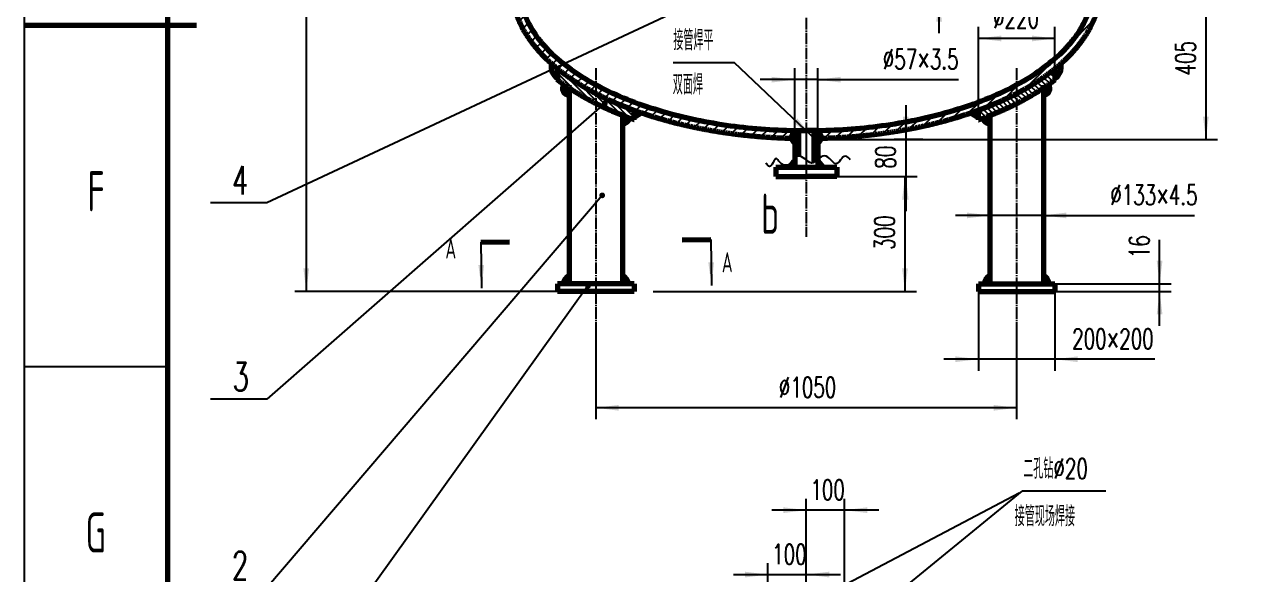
# Model space of a CAD drawing. Header units: millimetres. Extents: x -3150 to 3150, y -4455 to 4455.
# Drawn here: x -3150 to 32, y -1435 to 2 of the extents above; entities that cross this region are included whole.
import ezdxf

# ---------------------------------------------------------------- set-up
doc = ezdxf.new("R2010")
doc.units = ezdxf.units.MM
doc.linetypes.add('EB_DASH', pattern=[6, 3, -3])
doc.linetypes.add('EB_DASHDOT', pattern=[39, 30, -3, 3, -3])
doc.layers.add('CAXA0', color=7, linetype='Continuous', lineweight=70)
doc.styles.add('UserTxtStyle1', font='isocp.shx', dxfattribs={"width": 0.667, "bigfont": 'gbcbig.shx'})
doc.styles.add('UserTxtStyle8', font='txt', dxfattribs={"width": 0.667, "bigfont": 'gbcbig.shx'})
doc.styles.add('机械', font='txt', dxfattribs={"width": 0.667, "bigfont": 'gbcbig.shx'})
doc.styles.add('标准', font='', dxfattribs={"width": 0.667})
doc.styles.get('标准').set_extended_font_data('FangSong_GB2312')
doc.dimstyles.new('标准', dxfattribs={"dimscale": 15, "dimtxt": 3.5, "dimasz": 4, "dimexe": 2, "dimexo": 0, "dimtad": 1, "dimdsep": 46, "dimtxsty": '标准', "dimcen": 0, "dimdle": 6, "dimaunit": 1, "dimazin": 2, "dimtfac": 1, "dimtdec": 3, "dimtmove": 0, "dimatfit": 3, "dimfxl": 0, "dimtolj": 1, "dimtzin": 0, "dimarcsym": 0})

# ---------------------------------------------------------------- blocks, each defined once
blk = doc.blocks.new('CAXBLOCK1', base_point=(3000, -4305))
at = {"layer": 'CAXA0', "color": 0, "linetype": 'Continuous', "lineweight": 25}
for p, q in [((-3150, -4455), (-3150, 4455)), ((-3150, 0), (-2775, 0)), ((-3150, -891), (-2775, -891))]:
    blk.add_line(p, q, dxfattribs=at)
at = {"layer": 'CAXA0', "color": 0, "linetype": 'Continuous', "lineweight": 70}
for p, q in [((-2775, -4305), (-2775, 4305)), ((-3150, 0), (-2700, 0))]:
    blk.add_line(p, q, dxfattribs=at)
at = {"layer": 'CAXA0', "color": 0, "linetype": 'Continuous', "lineweight": 25, "char_height": 105, "attachment_point": 1, "style": 'UserTxtStyle1'}
for s, insert in [('F', (-2985, -381.3)), ('G', (-2990, -1272.3))]:
    blk.add_mtext(s, dxfattribs=dict(at, insert=insert))
blk = doc.blocks.new('CAXBLOCK21', base_point=(-1960.1, -44.6))
at = {"layer": 'CAXA0', "color": 0, "linetype": 'Continuous', "lineweight": 25}
for p, q in [((-1876, 103.9), (-1866.6, 113.3)), ((-1874.8, 76.8), (-1856, 95.7)), ((-356.1, 96.4), (-341.5, 111)), ((-1870.7, 52.6), (-1853.7, 69.6)), ((-359.3, 65), (-336.4, 87.9)), ((-1864.5, 30.6), (-1848.5, 46.5)), ((-371, 24.9), (-340.8, 55.1)), ((-1856.5, 10.2), (-1841.3, 25.5)), ((-1847.2, -8.7), (-1832.4, 6.1)), ((-421.3, -53.6), (-354, 13.7)), ((-1836.7, -26.5), (-1822.2, -12)), ((-1825.1, -43.2), (-1810.8, -28.9)), ((-1812.6, -59), (-1798.4, -44.8)), ((-1799.2, -73.9), (-1785.1, -59.8)), ((-1785.2, -88.1), (-1771, -74)), ((-1770.4, -101.6), (-1756.3, -87.5)), ((-533.8, -166.1), (-450, -82.3)), ((-436.5, -97.1), (-407.1, -67.7)), ((-1755, -114.6), (-1740.8, -100.3)), ((-1739.1, -126.9), (-1724.8, -112.5)), ((-1722.5, -138.6), (-1708.1, -124.2)), ((-1705.5, -149.8), (-1690.9, -135.3)), ((-1687.9, -160.5), (-1673.3, -145.9)), ((-1669.9, -170.8), (-1655.1, -156)), ((-591.3, -195.4), (-546, -150)), ((-1651.4, -180.6), (-1636.5, -165.7)), ((-1632.4, -189.9), (-1617.4, -174.9)), ((-1606, -191.8), (-1597.9, -183.7)), ((-640.3, -216), (-606, -181.8)), ((-606, -181.8), (-603, -178.7)), ((-1613, -198.8), (-1606, -191.8)), ((-1593.3, -207.3), (-1578, -192.1)), ((-1573.1, -215.5), (-1557.7, -200)), ((-1552.6, -223.2), (-1536.9, -207.5)), ((-1531.6, -230.5), (-1515.7, -214.6)), ((-1510.2, -237.5), (-1494.2, -221.4)), ((-725.4, -244.6), (-695, -214.2)), ((-684.3, -231.8), (-651.4, -198.8)), ((-1488.5, -244), (-1472.3, -227.8)), ((-1466.4, -250.2), (-1450, -233.8)), ((-1443.9, -256), (-1427.3, -239.4)), ((-1421.1, -261.4), (-1404.3, -244.6)), ((-1397.8, -266.5), (-1380.8, -249.5)), ((-1374.2, -271.2), (-1357.1, -254)), ((-870.9, -277), (-846.3, -252.3)), ((-836.6, -270.9), (-811, -245.3)), ((-801.1, -263.7), (-774.2, -236.8)), ((-764.1, -255), (-735.9, -226.7)), ((-1350.3, -275.5), (-1332.8, -258)), ((-1325.9, -279.4), (-1308.2, -261.7)), ((-1301.1, -282.9), (-1283.2, -264.9)), ((-1275.9, -286), (-1257.8, -267.8)), ((-1250.3, -288.7), (-1232, -270.3)), ((-1224.4, -291), (-1205.6, -272.3)), ((-1197.9, -292.8), (-1178.9, -273.8)), ((-1171, -294.2), (-1151.7, -274.8)), ((-1072.4, -280.4), (-1067, -275)), ((-1058.5, -294.8), (-1037.7, -274)), ((-1029, -293.6), (-1007.7, -272.4)), ((-998.9, -291.8), (-977.1, -270)), ((-968.1, -289.3), (-945.8, -266.9)), ((-936.6, -286), (-913.6, -263)), ((-904.2, -281.9), (-880.5, -258.2))]:
    blk.add_line(p, q, dxfattribs=at)
blk = doc.blocks.new('*CAXBLOCK2223')
at = {"layer": 'CAXA0', "linetype": 'Continuous', "lineweight": 25}
for points in [[(-845.8, -298.7), (-853.3, -238.7), (-838.3, -238.7)], [(-845.8, -395.3), (-853.3, -455.3), (-838.3, -455.3)]]:
    blk.add_hatch(color=0, dxfattribs=at).paths.add_polyline_path(points, flags=0)
at = {"layer": 'CAXA0', "color": 0, "linetype": 'Continuous', "lineweight": 25}
for p, q in [((-845.8, -208.7), (-845.8, -485.3)), ((-800.8, -298.7), (-875.8, -298.7)), ((-1106, -395.3), (-815.8, -395.3))]:
    blk.add_line(p, q, dxfattribs=at)
at = {"layer": 'CAXA0', "color": 0, "linetype": 'Continuous', "lineweight": 25, "insert": (-925.1, -374.6), "char_height": 52.5, "attachment_point": 1, "rotation": 90, "style": '机械'}
blk.add_mtext('80', dxfattribs=at)
blk = doc.blocks.new('*CAXBLOCK2324')
at = {"layer": 'CAXA0', "linetype": 'Continuous', "lineweight": 25}
for points in [[(-847.9, -395.3), (-855.4, -455.3), (-840.4, -455.3)], [(-847.9, -695.3), (-855.4, -635.3), (-840.4, -635.3)]]:
    blk.add_hatch(color=0, dxfattribs=at).paths.add_polyline_path(points, flags=0)
at = {"layer": 'CAXA0', "color": 0, "linetype": 'Continuous', "lineweight": 25}
for p, q in [((-1106, -395.3), (-817.9, -395.3)), ((-847.9, -395.3), (-847.9, -695.3)), ((-1506, -695.3), (-817.9, -695.3))]:
    blk.add_line(p, q, dxfattribs=at)
at = {"layer": 'CAXA0', "color": 0, "linetype": 'Continuous', "lineweight": 25, "insert": (-927.3, -586.8), "char_height": 52.5, "attachment_point": 1, "rotation": 90, "style": '机械'}
blk.add_mtext('300', dxfattribs=at)
blk = doc.blocks.new('*CAXBLOCK2425')
at = {"layer": 'CAXA0', "linetype": 'Continuous', "lineweight": 25}
for points in [[(-61.2, 119.4), (-68.7, 59.4), (-53.7, 59.4)], [(-61.2, -298.7), (-68.7, -238.7), (-53.7, -238.7)]]:
    blk.add_hatch(color=0, dxfattribs=at).paths.add_polyline_path(points, flags=0)
at = {"layer": 'CAXA0', "color": 0, "linetype": 'Continuous', "lineweight": 25}
for p, q in [((-1106, 119.4), (-31.2, 119.4)), ((-61.2, 119.4), (-61.2, -298.7)), ((-800.8, -298.7), (-31.2, -298.7))]:
    blk.add_line(p, q, dxfattribs=at)
at = {"layer": 'CAXA0', "color": 0, "linetype": 'Continuous', "lineweight": 25, "insert": (-140.6, -131.2), "char_height": 52.5, "attachment_point": 1, "rotation": 90, "style": '机械'}
blk.add_mtext('405', dxfattribs=at)
blk = doc.blocks.new('*CAXBLOCK2526')
at = {"layer": 'CAXA0', "linetype": 'Continuous', "lineweight": 25}
for points in [[(-2413, 3419.4), (-2420.5, 3359.4), (-2405.5, 3359.4)], [(-2413, -695.3), (-2420.5, -635.3), (-2405.5, -635.3)]]:
    blk.add_hatch(color=0, dxfattribs=at).paths.add_polyline_path(points, flags=0)
at = {"layer": 'CAXA0', "color": 0, "linetype": 'Continuous', "lineweight": 25}
for p, q in [((-1106, 3419.4), (-2443, 3419.4)), ((-2413, 3419.4), (-2413, -695.3)), ((-1706, -695.3), (-2443, -695.3))]:
    blk.add_line(p, q, dxfattribs=at)
at = {"layer": 'CAXA0', "color": 0, "linetype": 'Continuous', "lineweight": 25, "insert": (-2492.3, 1285.7), "char_height": 52.5, "attachment_point": 1, "rotation": 90, "style": '机械'}
blk.add_mtext('～4085', dxfattribs=at)
blk = doc.blocks.new('*CAXBLOCK2627')
at = {"layer": 'CAXA0', "linetype": 'Continuous', "lineweight": 25}
for points in [[(-626, -496.8), (-686, -489.3), (-686, -504.3)], [(-486, -496.8), (-426, -489.3), (-426, -504.3)]]:
    blk.add_hatch(color=0, dxfattribs=at).paths.add_polyline_path(points, flags=0)
at = {"layer": 'CAXA0', "color": 0, "linetype": 'Continuous', "lineweight": 25}
for p, q in [((-486, -190.2), (-486, -526.8)), ((-626, -675.3), (-626, -466.8)), ((-486, -496.8), (-716, -496.8)), ((-486, -496.8), (-90.8, -496.8))]:
    blk.add_line(p, q, dxfattribs=at)
at = {"layer": 'CAXA0', "color": 0, "linetype": 'Continuous', "lineweight": 25, "insert": (-311.1, -417), "char_height": 52.5, "attachment_point": 1, "style": '机械'}
blk.add_mtext('{%%C}133×4.5', dxfattribs=at)
blk = doc.blocks.new('*CAXBLOCK2728')
at = {"layer": 'CAXA0', "linetype": 'Continuous', "lineweight": 25}
for points in [[(-656, -872.3), (-716, -864.8), (-716, -879.8)], [(-456, -872.3), (-396, -864.8), (-396, -879.8)]]:
    blk.add_hatch(color=0, dxfattribs=at).paths.add_polyline_path(points, flags=0)
at = {"layer": 'CAXA0', "color": 0, "linetype": 'Continuous', "lineweight": 25}
for p, q in [((-656, -675.3), (-656, -902.3)), ((-456, -695.3), (-456, -902.3)), ((-195, -872.3), (-746, -872.3))]:
    blk.add_line(p, q, dxfattribs=at)
at = {"layer": 'CAXA0', "color": 0, "linetype": 'Continuous', "lineweight": 25, "insert": (-410.8, -792.9), "char_height": 52.5, "attachment_point": 1, "style": '机械'}
blk.add_mtext('200×200', dxfattribs=at)
blk = doc.blocks.new('*CAXBLOCK2829')
at = {"layer": 'CAXA0', "linetype": 'Continuous', "lineweight": 25}
for points in [[(-182.2, -675.3), (-174.7, -615.3), (-189.7, -615.3)], [(-182.2, -695.3), (-174.7, -755.3), (-189.7, -755.3)]]:
    blk.add_hatch(color=0, dxfattribs=at).paths.add_polyline_path(points, flags=0)
at = {"layer": 'CAXA0', "color": 0, "linetype": 'Continuous', "lineweight": 25}
for p, q in [((-182.2, -785.3), (-182.2, -560.7)), ((-456, -675.3), (-152.2, -675.3)), ((-456, -695.3), (-152.2, -695.3))]:
    blk.add_line(p, q, dxfattribs=at)
at = {"layer": 'CAXA0', "color": 0, "linetype": 'Continuous', "lineweight": 25, "insert": (-261.5, -608.5), "char_height": 52.5, "attachment_point": 1, "rotation": 90, "style": '机械'}
blk.add_mtext('16', dxfattribs=at)
blk = doc.blocks.new('CAXBLOCK40', base_point=(-1596.2, -219.4))
at = {"layer": 'CAXA0', "color": 0, "linetype": 'Continuous', "lineweight": 25}
for p, q in [((-1701.2, -179.7), (-1756, -124.9)), ((-1668.9, -197.9), (-1742.5, -124.3)), ((-1741.6, -153.5), (-1756, -139)), ((-1656, -196.6), (-1698.3, -154.3)), ((-1656, -182.4), (-1665.1, -173.4)), ((-1614.3, -224.1), (-1656, -182.4)), ((-1589.9, -234.4), (-1636.2, -188.1)), ((-1640.3, -212.3), (-1656, -196.6)), ((-1566.9, -243.3), (-1610, -200.2)), ((-1558.7, -237.4), (-1585.4, -210.6)), ((-1558.7, -223.2), (-1562.3, -219.6))]:
    blk.add_line(p, q, dxfattribs=at)
blk = doc.blocks.new('CAXBLOCK41', base_point=(-534.9, -175.1))
at = {"layer": 'CAXA0', "color": 0, "linetype": 'Continuous', "lineweight": 25}
for p, q in [((-456, -137.9), (-469.7, -124.3)), ((-456, -123.8), (-461.7, -118.2)), ((-503.5, -175.3), (-520.5, -158.4)), ((-494.9, -169.8), (-511.7, -153)), ((-486.3, -164.3), (-503, -147.5)), ((-477.9, -158.5), (-494.5, -141.9)), ((-469.5, -152.7), (-486.1, -136.2)), ((-461.4, -146.7), (-477.8, -130.3)), ((-558.1, -205.6), (-575.7, -188)), ((-556, -193.5), (-566.2, -183.4)), ((-556, -179.3), (-556.8, -178.6)), ((-539.5, -195.9), (-556, -179.3)), ((-530.3, -190.9), (-547.6, -173.7)), ((-521.3, -185.8), (-538.4, -168.7)), ((-512.4, -180.6), (-529.4, -163.6)), ((-626.5, -236.1), (-644.9, -217.8)), ((-616.5, -232.1), (-634.7, -213.8)), ((-606.5, -227.9), (-624.6, -209.8)), ((-596.6, -223.6), (-614.6, -205.6)), ((-586.8, -219.3), (-604.7, -201.4)), ((-577.1, -214.8), (-594.9, -197)), ((-567.6, -210.2), (-585.2, -192.6)), ((-548.7, -200.8), (-556, -193.5)), ((-636.7, -240.1), (-653.1, -223.7)), ((-647, -244), (-653.1, -237.8))]:
    blk.add_line(p, q, dxfattribs=at)
blk = doc.blocks.new('CAXBLOCK42', base_point=(-1956.4, -566.5))
at = {"layer": 'CAXA0', "linetype": 'Continuous', "lineweight": 25}
for points in [[(-1954.9, -686.5), (-1963.1, -626.6), (-1948.1, -626.5)], [(-1353.8, -679.4), (-1362, -619.5), (-1347, -619.3)]]:
    blk.add_hatch(color=0, dxfattribs=at).paths.add_polyline_path(points, flags=0)
at = {"layer": 'CAXA0', "color": 0, "linetype": 'Continuous', "lineweight": 70}
for p, q in [((-1956.4, -566.5), (-1881.4, -565.7)), ((-1430.2, -560.3), (-1355.2, -559.4))]:
    blk.add_line(p, q, dxfattribs=at)
at = {"layer": 'CAXA0', "color": 0, "linetype": 'Continuous', "lineweight": 25}
for p, q in [((-1956.4, -566.5), (-1954.9, -686.5)), ((-1355.2, -559.4), (-1353.8, -679.4))]:
    blk.add_line(p, q, dxfattribs=at)
at = {"layer": 'CAXA0', "color": 0, "linetype": 'Continuous', "lineweight": 25, "char_height": 52.5, "attachment_point": 1, "style": 'UserTxtStyle1'}
for insert in [(-2049.4, -557), (-1326.6, -592.8)]:
    blk.add_mtext('A', dxfattribs=dict(at, insert=insert))
blk = doc.blocks.new('CAXBLOCK84', base_point=(-2663, -463.9))
at = {"layer": 'CAXA0', "linetype": 'Continuous', "lineweight": 25}
blk.add_hatch(color=0, dxfattribs=at).paths.add_polyline_path([(-1430.3, 39), (-1430.4, 40.2), (-1430.7, 41.3), (-1431.1, 42.4), (-1431.7, 43.4), (-1432.5, 44.3), (-1433.4, 45.1), (-1434.4, 45.7), (-1435.5, 46.1), (-1436.6, 46.4), (-1437.8, 46.5), (-1439, 46.4), (-1440.1, 46.1), (-1441.2, 45.7), (-1442.2, 45.1), (-1443.1, 44.3), (-1443.9, 43.4), (-1444.5, 42.4), (-1444.9, 41.3), (-1445.2, 40.2), (-1445.3, 39), (-1445.2, 37.8), (-1444.9, 36.7), (-1444.5, 35.6), (-1443.9, 34.6), (-1443.1, 33.7), (-1442.2, 32.9), (-1441.2, 32.3), (-1440.1, 31.9), (-1439, 31.6), (-1437.8, 31.5), (-1436.6, 31.6), (-1435.5, 31.9), (-1434.4, 32.3), (-1433.4, 32.9), (-1432.5, 33.7), (-1431.7, 34.6), (-1431.1, 35.6), (-1430.7, 36.7), (-1430.4, 37.8)], flags=0)
at = {"layer": 'CAXA0', "color": 0, "linetype": 'Continuous', "lineweight": 25}
for p, q in [((-1437.8, 39), (-2516, -463.9)), ((-2516, -463.9), (-2663, -463.9))]:
    blk.add_line(p, q, dxfattribs=at)
at = {"layer": 'CAXA0', "color": 0, "linetype": 'Continuous', "lineweight": 25, "insert": (-2607, -368.4), "char_height": 73.5, "attachment_point": 1, "style": 'UserTxtStyle8'}
blk.add_mtext('4', dxfattribs=at)
blk = doc.blocks.new('CAXBLOCK83', base_point=(-1437.8, 39))
at = {"layer": 'CAXA0', "color": 0, "linetype": 'ByBlock', "lineweight": -2}
blk.add_blockref('CAXBLOCK84', (-2663, -463.9), dxfattribs=at)
blk = doc.blocks.new('CAXBLOCK86', base_point=(-2663, -976.8))
at = {"layer": 'CAXA0', "linetype": 'Continuous', "lineweight": 25}
blk.add_hatch(color=0, dxfattribs=at).paths.add_polyline_path([(-1624.9, -203.8), (-1625, -202.7), (-1625.2, -201.5), (-1625.7, -200.4), (-1626.3, -199.4), (-1627.1, -198.5), (-1628, -197.8), (-1629, -197.2), (-1630, -196.7), (-1631.2, -196.4), (-1632.4, -196.3), (-1633.5, -196.4), (-1634.7, -196.7), (-1635.8, -197.2), (-1636.8, -197.8), (-1637.7, -198.5), (-1638.4, -199.4), (-1639, -200.4), (-1639.5, -201.5), (-1639.8, -202.7), (-1639.9, -203.8), (-1639.8, -205), (-1639.5, -206.2), (-1639, -207.2), (-1638.4, -208.2), (-1637.7, -209.1), (-1636.8, -209.9), (-1635.8, -210.5), (-1634.7, -211), (-1633.5, -211.2), (-1632.4, -211.3), (-1631.2, -211.2), (-1630, -211), (-1629, -210.5), (-1628, -209.9), (-1627.1, -209.1), (-1626.3, -208.2), (-1625.7, -207.2), (-1625.2, -206.2), (-1625, -205)], flags=0)
at = {"layer": 'CAXA0', "color": 0, "linetype": 'Continuous', "lineweight": 25}
for p, q in [((-1632.4, -203.8), (-2516, -976.8)), ((-2516, -976.8), (-2663, -976.8))]:
    blk.add_line(p, q, dxfattribs=at)
at = {"layer": 'CAXA0', "color": 0, "linetype": 'Continuous', "lineweight": 25, "insert": (-2605.2, -881.2), "char_height": 73.5, "attachment_point": 1, "style": 'UserTxtStyle8'}
blk.add_mtext('3', dxfattribs=at)
blk = doc.blocks.new('CAXBLOCK85', base_point=(-1632.4, -203.8))
at = {"layer": 'CAXA0', "color": 0, "linetype": 'EB_DASHDOT', "lineweight": 25}
blk.add_blockref('CAXBLOCK86', (-2663, -976.8), dxfattribs=at)
blk = doc.blocks.new('CAXBLOCK88', base_point=(-2663, -1469.7))
at = {"layer": 'CAXA0', "linetype": 'Continuous', "lineweight": 25}
blk.add_hatch(color=0, dxfattribs=at).paths.add_polyline_path([(-1631.9, -444.4), (-1632, -443.2), (-1632.3, -442.1), (-1632.7, -441), (-1633.4, -440), (-1634.1, -439.1), (-1635, -438.3), (-1636, -437.7), (-1637.1, -437.3), (-1638.3, -437), (-1639.4, -436.9), (-1640.6, -437), (-1641.7, -437.3), (-1642.8, -437.7), (-1643.8, -438.3), (-1644.7, -439.1), (-1645.5, -440), (-1646.1, -441), (-1646.6, -442.1), (-1646.8, -443.2), (-1646.9, -444.4), (-1646.8, -445.6), (-1646.6, -446.7), (-1646.1, -447.8), (-1645.5, -448.8), (-1644.7, -449.7), (-1643.8, -450.5), (-1642.8, -451.1), (-1641.7, -451.5), (-1640.6, -451.8), (-1639.4, -451.9), (-1638.3, -451.8), (-1637.1, -451.5), (-1636, -451.1), (-1635, -450.5), (-1634.1, -449.7), (-1633.4, -448.8), (-1632.7, -447.8), (-1632.3, -446.7), (-1632, -445.6)], flags=0)
at = {"layer": 'CAXA0', "color": 0, "linetype": 'Continuous', "lineweight": 25}
for p, q in [((-1639.4, -444.4), (-2516, -1469.7)), ((-2516, -1469.7), (-2663, -1469.7))]:
    blk.add_line(p, q, dxfattribs=at)
at = {"layer": 'CAXA0', "color": 0, "linetype": 'Continuous', "lineweight": 25, "insert": (-2607, -1374.1), "char_height": 73.5, "attachment_point": 1, "style": 'UserTxtStyle8'}
blk.add_mtext('2', dxfattribs=at)
blk = doc.blocks.new('CAXBLOCK87', base_point=(-1639.4, -444.4))
at = {"layer": 'CAXA0', "color": 0, "linetype": 'EB_DASHDOT', "lineweight": 25}
blk.add_blockref('CAXBLOCK88', (-2663, -1469.7), dxfattribs=at)
blk = doc.blocks.new('CAXBLOCK90', base_point=(-2663, -1849.1))
at = {"layer": 'CAXA0', "linetype": 'Continuous', "lineweight": 25}
blk.add_hatch(color=0, dxfattribs=at).paths.add_polyline_path([(-1669.1, -680.7), (-1669.2, -679.5), (-1669.5, -678.4), (-1669.9, -677.3), (-1670.5, -676.3), (-1671.3, -675.4), (-1672.2, -674.6), (-1673.2, -674), (-1674.3, -673.6), (-1675.4, -673.3), (-1676.6, -673.2), (-1677.8, -673.3), (-1678.9, -673.6), (-1680, -674), (-1681, -674.6), (-1681.9, -675.4), (-1682.7, -676.3), (-1683.3, -677.3), (-1683.7, -678.4), (-1684, -679.5), (-1684.1, -680.7), (-1684, -681.9), (-1683.7, -683), (-1683.3, -684.1), (-1682.7, -685.1), (-1681.9, -686), (-1681, -686.8), (-1680, -687.4), (-1678.9, -687.8), (-1677.8, -688.1), (-1676.6, -688.2), (-1675.4, -688.1), (-1674.3, -687.8), (-1673.2, -687.4), (-1672.2, -686.8), (-1671.3, -686), (-1670.5, -685.1), (-1669.9, -684.1), (-1669.5, -683), (-1669.2, -681.9)], flags=0)
at = {"layer": 'CAXA0', "color": 0, "linetype": 'Continuous', "lineweight": 25}
for p, q in [((-1676.6, -680.7), (-2516, -1849.1)), ((-2516, -1849.1), (-2663, -1849.1))]:
    blk.add_line(p, q, dxfattribs=at)
at = {"layer": 'CAXA0', "color": 0, "linetype": 'Continuous', "lineweight": 25, "insert": (-2601.7, -1753.5), "char_height": 73.5, "attachment_point": 1, "style": 'UserTxtStyle8'}
blk.add_mtext('1', dxfattribs=at)
blk = doc.blocks.new('CAXBLOCK89', base_point=(-1676.6, -680.7))
at = {"layer": 'CAXA0', "color": 0, "linetype": 'EB_DASHDOT', "lineweight": 25}
blk.add_blockref('CAXBLOCK90', (-2663, -1849.1), dxfattribs=at)
blk = doc.blocks.new('*CAXBLOCK239240')
at = {"layer": 'CAXA0', "linetype": 'Continuous', "lineweight": 25}
for points in [[(-758.7, 119.4), (-751.2, 179.4), (-766.2, 179.4)], [(-758.7, 69.4), (-751.2, 9.4), (-766.2, 9.4)]]:
    blk.add_hatch(color=0, dxfattribs=at).paths.add_polyline_path(points, flags=0)
at = {"layer": 'CAXA0', "color": 0, "linetype": 'Continuous', "lineweight": 25}
for p, q in [((-758.7, -20.6), (-758.7, 217.7)), ((-1106, 119.4), (-728.7, 119.4)), ((-916.4, 69.4), (-728.7, 69.4))]:
    blk.add_line(p, q, dxfattribs=at)
at = {"layer": 'CAXA0', "color": 0, "linetype": 'Continuous', "lineweight": 25, "insert": (-838, 165), "char_height": 52.5, "attachment_point": 1, "rotation": 90, "style": '机械'}
blk.add_mtext('50', dxfattribs=at)
blk = doc.blocks.new('*CAXBLOCK246247')
at = {"layer": 'CAXA0', "linetype": 'Continuous', "lineweight": 25}
for points in [[(-1206, -1434.7), (-1266, -1442.2), (-1266, -1427.2)], [(-1106, -1434.7), (-1046, -1442.2), (-1046, -1427.2)]]:
    blk.add_hatch(color=0, dxfattribs=at).paths.add_polyline_path(points, flags=0)
at = {"layer": 'CAXA0', "color": 0, "linetype": 'Continuous', "lineweight": 25}
for p, q in [((-1206, -1453.3), (-1206, -1404.7)), ((-1106, -1453.3), (-1106, -1404.7)), ((-1296, -1434.7), (-1016, -1434.7))]:
    blk.add_line(p, q, dxfattribs=at)
at = {"layer": 'CAXA0', "color": 0, "linetype": 'Continuous', "lineweight": 25, "insert": (-1195.1, -1355.4), "char_height": 52.5, "attachment_point": 1, "style": '机械'}
blk.add_mtext('100', dxfattribs=at)
blk = doc.blocks.new('*CAXBLOCK247248')
at = {"layer": 'CAXA0', "linetype": 'Continuous', "lineweight": 25}
for points in [[(-1106, -1266.5), (-1166, -1259), (-1166, -1274)], [(-1006, -1266.5), (-946, -1259), (-946, -1274)]]:
    blk.add_hatch(color=0, dxfattribs=at).paths.add_polyline_path(points, flags=0)
at = {"layer": 'CAXA0', "color": 0, "linetype": 'Continuous', "lineweight": 25}
for p, q in [((-1106, -1453.3), (-1106, -1236.5)), ((-1006, -1453.3), (-1006, -1236.5)), ((-916, -1266.5), (-1196, -1266.5))]:
    blk.add_line(p, q, dxfattribs=at)
at = {"layer": 'CAXA0', "color": 0, "linetype": 'Continuous', "lineweight": 25, "insert": (-1095.1, -1187.2), "char_height": 52.5, "attachment_point": 1, "style": '机械'}
blk.add_mtext('100', dxfattribs=at)
blk = doc.blocks.new('*CAXBLOCK248249')
at = {"layer": 'CAXA0', "linetype": 'Continuous', "lineweight": 25}
blk.add_hatch(color=0, dxfattribs=at).paths.add_polyline_path([(-988, -1581.4), (-936.8, -1549.3), (-946.3, -1537.7)], flags=0)
at = {"layer": 'CAXA0', "color": 0, "linetype": 'Continuous', "lineweight": 25}
for p in [(-988, -1581.4), (-323.1, -1216.9)]:
    blk.add_line(p, (-541.5, -1216.9), dxfattribs=at)
at = {"layer": 'CAXA0', "color": 0, "linetype": 'Continuous', "lineweight": 25, "insert": (-538.6, -1131.7), "char_height": 52.5, "attachment_point": 1, "style": '机械'}
blk.add_mtext('二孔钻{%%C}20', dxfattribs=at)
blk = doc.blocks.new('*CAXBLOCK249250')
at = {"layer": 'CAXA0', "linetype": 'Continuous', "lineweight": 25}
blk.add_hatch(color=0, dxfattribs=at).paths.add_polyline_path([(-1206, -1566.4), (-1149.5, -1545.1), (-1156.4, -1531.8)], flags=0)
at = {"layer": 'CAXA0', "color": 0, "linetype": 'Continuous', "lineweight": 25}
blk.add_line((-1206, -1566.4), (-549.6, -1221), dxfattribs=at)
blk = doc.blocks.new('*CAXBLOCK252253')
at = {"layer": 'CAXA0', "linetype": 'Continuous', "lineweight": 25}
for points in [[(-1656, -999.2), (-1596, -991.7), (-1596, -1006.7)], [(-556, -999.2), (-616, -991.7), (-616, -1006.7)]]:
    blk.add_hatch(color=0, dxfattribs=at).paths.add_polyline_path(points, flags=0)
at = {"layer": 'CAXA0', "color": 0, "linetype": 'Continuous', "lineweight": 25}
for p, q in [((-1656, -806.5), (-1656, -1029.2)), ((-556, -806.5), (-556, -1029.2)), ((-556, -999.2), (-1656, -999.2))]:
    blk.add_line(p, q, dxfattribs=at)
at = {"layer": 'CAXA0', "color": 0, "linetype": 'Continuous', "lineweight": 25, "insert": (-1177.5, -919.4), "char_height": 52.5, "attachment_point": 1, "style": '机械'}
blk.add_mtext('{%%C}1050', dxfattribs=at)
blk = doc.blocks.new('*CAXBLOCK261262')
at = {"layer": 'CAXA0', "linetype": 'Continuous', "lineweight": 25}
for points in [[(-656, -34.6), (-596, -27.1), (-596, -42.1)], [(-456, -34.6), (-516, -27.1), (-516, -42.1)]]:
    blk.add_hatch(color=0, dxfattribs=at).paths.add_polyline_path(points, flags=0)
at = {"layer": 'CAXA0', "color": 0, "linetype": 'Continuous', "lineweight": 25}
for p, q in [((-656, -238.8), (-656, -4.6)), ((-456, -149.5), (-456, -4.6)), ((-456, -34.6), (-656, -34.6))]:
    blk.add_line(p, q, dxfattribs=at)
at = {"layer": 'CAXA0', "color": 0, "linetype": 'Continuous', "lineweight": 25, "insert": (-617.4, 45.2), "char_height": 52.5, "attachment_point": 1, "style": '机械'}
blk.add_mtext('{%%C}220', dxfattribs=at)
blk = doc.blocks.new('*CAXBLOCK263264')
at = {"layer": 'CAXA0', "linetype": 'Continuous', "lineweight": 25}
for points in [[(-1136.1, -142.2), (-1196.1, -134.7), (-1196.1, -149.7)], [(-1076, -142.2), (-1016, -134.7), (-1016, -149.7)]]:
    blk.add_hatch(color=0, dxfattribs=at).paths.add_polyline_path(points, flags=0)
at = {"layer": 'CAXA0', "color": 0, "linetype": 'Continuous', "lineweight": 25}
for p, q in [((-1136.1, -274.8), (-1136.1, -112.2)), ((-1076, -274.8), (-1076, -112.2)), ((-1076, -142.2), (-1226.1, -142.2)), ((-1076, -142.2), (-708.3, -142.2))]:
    blk.add_line(p, q, dxfattribs=at)
at = {"layer": 'CAXA0', "color": 0, "linetype": 'Continuous', "lineweight": 25, "insert": (-905.9, -62.4), "char_height": 52.5, "attachment_point": 1, "style": '机械'}
blk.add_mtext('{%%C}57×3.5', dxfattribs=at)
blk = doc.blocks.new('*CAXBLOCK264265')
at = {"layer": 'CAXA0', "linetype": 'Continuous', "lineweight": 25}
blk.add_hatch(color=0, dxfattribs=at).paths.add_polyline_path([(-1091, -290.1), (-1129.5, -243.4), (-1139.8, -254.3)], flags=0)
at = {"layer": 'CAXA0', "color": 0, "linetype": 'Continuous', "lineweight": 25}
for p in [(-1453.5, -97.4), (-1091, -290.1)]:
    blk.add_line(p, (-1294.8, -97.4), dxfattribs=at)
at = {"layer": 'CAXA0', "color": 0, "linetype": 'Continuous', "lineweight": 25, "insert": (-1453.5, -12.8), "char_height": 52.5, "attachment_point": 1, "style": '机械'}
blk.add_mtext('接管焊平', dxfattribs=at)

msp = doc.modelspace()

# ---------------------------------------------------------------- hatches: boundary and pattern name
at = {"layer": 'CAXA0', "linetype": 'Continuous', "lineweight": 25}
for points in [[(-1772.291, -100.063), (-1772.942, -107.583), (-1772.164, -115.09), (-1769.984, -122.316), (-1766.48, -129), (-1761.779, -134.904), (-1756.048, -139.815), (-1756.048, -113.777), (-1764.307, -106.963)], [(-456.048, -139.815), (-450.317, -134.904), (-445.615, -129), (-442.111, -122.316), (-439.931, -115.09), (-439.153, -107.583), (-439.805, -100.063), (-447.788, -106.963), (-456.048, -113.777)], [(-1740.381, -155.34), (-1741.871, -158.088), (-1742.851, -161.056), (-1743.288, -164.152), (-1743.168, -167.276), (-1742.496, -170.329), (-1741.294, -173.215), (-1739.598, -175.841), (-1737.463, -178.125), (-1734.956, -179.993), (-1732.158, -181.387), (-1729.157, -182.262), (-1726.048, -182.591), (-1726.048, -163.312)], [(-486.048, -182.591), (-482.939, -182.262), (-479.938, -181.387), (-477.139, -179.993), (-474.633, -178.125), (-472.498, -175.841), (-470.802, -173.215), (-469.599, -170.329), (-468.927, -167.276), (-468.808, -164.152), (-469.245, -161.056), (-470.224, -158.088), (-471.715, -155.34), (-486.048, -163.312)], [(-1584.216, -257.876), (-1584.216, -238.456), (-1577.052, -240.826), (-1567.048, -244.042), (-1570.273, -248.665), (-1574.309, -252.6), (-1579.013, -255.707)], [(-1556.048, -240.972), (-1556.048, -223.093), (-1535.861, -229.114)], [(-656.048, -240.972), (-656.048, -223.093), (-676.234, -229.114)], [(-627.879, -257.876), (-627.879, -238.456), (-635.044, -240.826), (-645.047, -244.042), (-641.822, -248.665), (-637.786, -252.6), (-633.083, -255.707)], [(-1136.072, -295.323), (-1139.929, -295.242), (-1145.699, -295.103), (-1146.644, -293.705), (-1137.024, -275.3), (-1136.072, -275.319)], [(-1076.023, -295.323), (-1072.166, -295.242), (-1066.396, -295.103), (-1065.452, -293.705), (-1075.071, -275.3), (-1076.023, -275.319)], [(-1136.072, -309.346), (-1145.699, -295.103), (-1139.929, -295.242), (-1136.072, -295.323)], [(-1076.023, -309.346), (-1066.396, -295.103), (-1072.166, -295.242), (-1076.023, -295.323)], [(-1136.072, -370.316), (-1150.571, -370.316), (-1149.933, -369.6), (-1136.072, -361.276)], [(-1149.933, -369.6), (-1136.072, -354.046), (-1136.072, -361.276)], [(-1062.163, -369.6), (-1076.023, -354.046), (-1076.023, -361.276)], [(-1076.023, -370.316), (-1061.525, -370.316), (-1062.163, -369.6), (-1076.023, -361.276)], [(-1726.048, -675.316), (-1740.642, -675.316), (-1740.065, -670.802), (-1738.653, -666.477), (-1736.455, -662.493), (-1733.549, -658.991), (-1730.038, -656.096), (-1726.048, -653.911)], [(-1586.048, -675.316), (-1571.454, -675.316), (-1572.031, -670.802), (-1573.443, -666.477), (-1575.641, -662.493), (-1578.547, -658.991), (-1582.057, -656.096), (-1586.048, -653.911)], [(-626.048, -675.316), (-640.642, -675.316), (-640.065, -670.802), (-638.653, -666.477), (-636.455, -662.493), (-633.549, -658.991), (-630.038, -656.096), (-626.048, -653.911)], [(-486.048, -675.316), (-471.454, -675.316), (-472.031, -670.802), (-473.443, -666.477), (-475.641, -662.493), (-478.547, -658.991), (-482.057, -656.096), (-486.048, -653.911)]]:
    msp.add_hatch(color=256, dxfattribs=at).paths.add_polyline_path(points, flags=0)

# ---------------------------------------------------------------- linework, layer by layer
at = {"layer": 'CAXA0', "linetype": 'EB_DASHDOT', "lineweight": 25}
for p, q in [((-1106.048, 3451.133), (-1106.048, -552.665)), ((-1656.048, -112.594), (-1656.048, -806.497)), ((-556.048, -112.594), (-556.048, -806.497)), ((-1106.023, -271.761), (-1106.023, -373.316))]:
    msp.add_line(p, q, dxfattribs=at)
at = {"layer": 'CAXA0', "linetype": 'Continuous', "lineweight": 70}
for p, q in [((-1756.048, -113.777), (-1756.048, -142.845)), ((-456.048, -113.777), (-456.048, -142.845)), ((-1726.048, -156.752), (-1726.048, -157.114)), ((-486.048, -156.752), (-486.048, -157.114)), ((-1726.048, -164.137), (-1726.048, -675.316)), ((-486.048, -164.137), (-486.048, -675.316)), ((-1556.048, -247.28), (-1556.048, -221.949)), ((-656.048, -247.28), (-656.048, -221.949)), ((-1586.048, -235.954), (-1586.048, -675.316)), ((-1535.861, -229.114), (-1556.048, -240.972)), ((-676.234, -229.114), (-656.048, -240.972)), ((-626.048, -235.954), (-626.048, -675.316)), ((-1137.024, -275.3), (-1147.351, -295.059)), ((-1136.072, -274.761), (-1136.072, -370.316)), ((-1136.023, -274.761), (-1106.023, -274.761)), ((-1136.023, -274.761), (-1136.023, -370.316)), ((-1126.023, -274.761), (-1126.023, -341.49)), ((-1076.023, -274.761), (-1106.023, -274.761)), ((-1086.023, -274.761), (-1086.023, -358.261)), ((-1076.023, -274.761), (-1076.023, -370.316)), ((-1075.071, -275.3), (-1064.744, -295.059)), ((-1146.644, -293.705), (-1136.072, -309.346)), ((-1065.452, -293.705), (-1076.023, -309.346)), ((-1185.883, -370.316), (-1185.883, -395.316)), ((-1185.883, -370.316), (-1185.883, -395.316)), ((-1185.834, -370.316), (-1185.834, -395.316)), ((-1185.834, -370.316), (-1026.213, -370.316)), ((-1136.072, -361.276), (-1151.125, -370.316)), ((-1136.072, -354.046), (-1150.571, -370.316)), ((-1076.023, -354.046), (-1061.525, -370.316)), ((-1076.023, -361.276), (-1060.97, -370.316)), ((-1026.213, -370.316), (-1026.213, -395.316)), ((-1026.213, -370.316), (-1026.213, -395.316)), ((-1185.834, -395.316), (-1106.023, -395.316)), ((-1185.834, -395.316), (-1106.023, -395.316)), ((-1026.213, -395.316), (-1106.023, -395.316)), ((-1556.048, -675.316), (-1756.048, -675.316)), ((-1756.048, -675.316), (-1756.048, -695.316)), ((-1556.048, -695.316), (-1756.048, -695.316)), ((-1556.048, -675.316), (-1556.048, -695.316)), ((-656.048, -675.316), (-656.048, -695.316)), ((-656.048, -675.316), (-456.048, -675.316)), ((-656.048, -695.316), (-456.048, -695.316)), ((-456.048, -675.316), (-456.048, -695.316))]:
    msp.add_line(p, q, dxfattribs=at)
at = {"layer": 'CAXA0', "linetype": 'Continuous', "lineweight": 25}
msp.add_line((-1074.888, -298.684), (-800.829, -298.684), dxfattribs=at)
at = {"layer": 'CAXA0', "linetype": 'Continuous', "lineweight": 70}
for centre, radius, start, end in [((-1733.108, -107.248), 39.835, 169.609603, 234.840579), ((-478.987, -107.248), 39.835, 305.159421, 10.390397), ((-1725.764, -165.047), 17.547, 146.410725, 269.072869), ((-486.332, -165.047), 17.547, 270.927131, 33.589275), ((-1593.055, -229.337), 29.876, 287.208032, 330.515208), ((-619.041, -229.337), 29.876, 209.484792, 252.791968), ((-1716.483, -676.109), 24.171, 113.309222, 178.118379), ((-1595.612, -676.109), 24.171, 1.881621, 66.690778), ((-616.483, -676.109), 24.171, 113.309222, 178.118379), ((-495.612, -676.109), 24.171, 1.881621, 66.690778)]:
    msp.add_arc(centre, radius, start, end, dxfattribs=at)
for points, weights, knots in [([(-1876.048, 99.38), (-1876.048, 99.38), (-1876.048, 93.299), (-1875.496, 80.75), (-1872.975, 62.091), (-1868.675, 43.113), (-1860.48, 17.651), (-1845.534, -14.166), (-1820.125, -51.518), (-1787.193, -87.7), (-1746.947, -122.191), (-1699.77, -154.507), (-1646.25, -184.183), (-1587.172, -210.806), (-1523.489, -234.035), (-1456.282, -253.627), (-1386.686, -269.448), (-1315.875, -281.476), (-1256.448, -288.444), (-1209.337, -292.234), (-1174.398, -294.212), (-1150.185, -295.029), (-1137.325, -295.298), (-1136.023, -295.324)], [0.999999999998, 0.999999999999, 1.00000008042, 0.979243998479, 0.966243390678, 0.949841894333, 0.931086358554, 0.909957427118, 0.889412731042, 0.873381906385, 0.861944313666, 0.855078661039, 0.852790755371, 0.855078661039, 0.861944313666, 0.873381906385, 0.889412731042, 0.909957427118, 0.931086358554, 0.949841894333, 0.966243390678, 0.975403036518, 0.983977473421, 0.984871986116], [0, 0, 0, 0, 0.00022658, 29.23837588, 58.47652518, 87.71467448, 116.95282379, 175.42912239, 233.905421, 292.38171961, 350.85801821, 409.33431682, 467.81061542, 526.28691403, 584.76321264, 643.23951124, 701.71580985, 760.19210845, 818.66840706, 847.90655636, 877.14470567, 906.38285497, 909.70622683, 909.70622683, 909.70622683, 909.70622683]), ([(-1076.023, -295.323), (-1074.738, -295.298), (-1061.895, -295.029), (-1037.698, -294.212), (-1002.759, -292.234), (-955.648, -288.444), (-896.22, -281.476), (-825.41, -269.448), (-755.814, -253.627), (-688.606, -234.035), (-624.923, -210.806), (-546.083, -175.276), (-462.137, -123.636), (-388.808, -52.881), (-345.386, 22.685), (-336.048, 74.314), (-336.048, 99.38)], [0.984838618855, 0.98395571038, 0.975396910169, 0.966243390677, 0.949841894335, 0.931086358542, 0.90995742722, 0.889412730671, 0.873381907764, 0.861944308519, 0.855078680248, 0.85202801816, 0.859655294219, 0.887114082263, 0.932878634399, 0.975592231766, 1], [0, 0, 0, 0, 3.2820096, 32.51990867, 61.75780774, 90.99570681, 149.47150495, 207.9473031, 266.42310124, 324.89889938, 383.37469752, 441.85049566, 558.80209194, 675.75368823, 792.70528451, 909.65688079, 909.65688079, 909.65688079, 909.65688079]), ([(-1556.048, -247.28), (-1568.576, -242.782), (-1602.31, -229.901), (-1673.989, -197.604), (-1725.781, -165.864), (-1756.048, -142.845)], [0.859228996343, 0.857847846899, 0.854754457456, 0.852046842932, 0.856529543252, 0.862481778468], [0, 0, 0, 0, 36.67450338, 100.46933296, 226.4843528, 226.4843528, 226.4843528, 226.4843528]), ([(-656.048, -247.28), (-643.52, -242.782), (-609.786, -229.901), (-538.106, -197.604), (-486.315, -165.864), (-456.048, -142.845)], [0.859228996343, 0.857847846899, 0.854754457456, 0.852046842932, 0.856529543252, 0.862481778468], [0, 0, 0, 0, 36.67450338, 100.46933296, 226.4843528, 226.4843528, 226.4843528, 226.4843528])]:
    msp.add_rational_spline(points, weights, degree=3, knots=knots, dxfattribs=at)
for points, weights in [([(-1856.048, 99.38), (-1856.048, -260.92), (-1136.023, -275.32)], [1, 0.715319649615, 0.984034848801]), ([(-1076.023, -275.319), (-356.048, -260.897), (-356.048, 99.38)], [0.984009932105, 0.715332848779, 1]), ([(-1106.048, -275.62), (-1106.036, -275.62), (-1106.023, -275.62)], [1, 0.999993298673, 0.999986597652])]:
    msp.add_rational_spline(points, weights, degree=2, dxfattribs=at)
at = {"layer": 'CAXA0', "linetype": 'Continuous', "lineweight": 25}
msp.add_open_spline([(-991.002, -351.813), (-993.853, -347.28), (-1004.204, -336.609), (-1015.971, -351.829), (-1028.829, -366.957), (-1042.007, -350.036), (-1057.826, -336.445), (-1075.184, -350.437), (-1092.975, -365.138), (-1108.424, -348.644), (-1127.705, -336.781), (-1141.972, -353.847), (-1155.838, -370.037), (-1174.16, -361.798), (-1183.99, -343.089), (-1193.04, -358.729), (-1200.863, -374.409), (-1209.056, -363.403), (-1211.069, -359.365)], degree=3, knots=[0, 0, 0, 0, 16.48656464, 32.97312929, 49.45969393, 65.94625857, 86.17444115, 106.40262373, 126.63080631, 146.85898888, 166.65311257, 186.44723625, 206.24135993, 226.03548362, 239.92512795, 253.81477228, 267.70441661, 281.59406094, 281.59406094, 281.59406094, 281.59406094], dxfattribs=at)

# ---------------------------------------------------------------- block references
at = {"layer": 'CAXA0', "linetype": 'Continuous', "lineweight": 70}
for name, p in [('CAXBLOCK1', (3000, -4305)), ('CAXBLOCK21', (-1960.095, -44.625)), ('*CAXBLOCK248249', (0, 0)), ('*CAXBLOCK249250', (0, 0))]:
    msp.add_blockref(name, p, dxfattribs=at)
at = {"layer": 'CAXA0', "linetype": 'EB_DASHDOT', "lineweight": 25}
for name, p in [('CAXBLOCK83', (-1437.796, 38.984)), ('CAXBLOCK85', (-1632.362, -203.837)), ('CAXBLOCK87', (-1639.432, -444.415)), ('CAXBLOCK89', (-1676.593, -680.699))]:
    msp.add_blockref(name, p, dxfattribs=at)
at = {"layer": 'CAXA0', "linetype": 'Continuous', "lineweight": 25}
for name, p in [('*CAXBLOCK264265', (0, 0)), ('CAXBLOCK42', (-1956.354, -566.549))]:
    msp.add_blockref(name, p, dxfattribs=at)
at = {"layer": 'CAXA0', "linetype": 'EB_DASH', "lineweight": 25}
for name, p in [('CAXBLOCK40', (-1596.168, -219.418)), ('CAXBLOCK41', (-534.883, -175.052))]:
    msp.add_blockref(name, p, dxfattribs=at)

# ---------------------------------------------------------------- texts
at = {"layer": 'CAXA0', "linetype": 'Continuous', "lineweight": 25, "attachment_point": 1, "style": 'UserTxtStyle1'}
for s, insert, char_height in [('双面焊', (-1454.915, -128.569), 52.5), ('b', (-1223.588, -439.827), 105), ('接管现场焊接', (-560.909, -1256.026), 52.5)]:
    msp.add_mtext(s, dxfattribs=dict(at, insert=insert, char_height=char_height))

# ---------------------------------------------------------------- dimensions: what is measured, and where the dimension line sits
at = {"layer": 'CAXA0', "linetype": 'EB_DASH', "lineweight": 25}
for base, p1, p2, text, picture, middle in [((-2412.966, 1262.556), (-1106.048, 3419.38), (-1706.048, -695.316), '\\fFangSong_GB2312;～4085', '*CAXBLOCK2526', (-2460.216, 1362.032)), ((-182.184, -584.598), (-456.048, -695.316), (-456.048, -675.316), '\\fFangSong_GB2312;16', '*CAXBLOCK2829', (-229.434, -584.598))]:
    dim = msp.add_linear_dim(base=base, p1=p1, p2=p2, angle=90, text=text, dimstyle='标准', dxfattribs=at)
    dim.commit()
    dim.dimension.update_dxf_attribs({"geometry": picture, "text_midpoint": middle})
at = {"layer": 'CAXA0', "linetype": 'Continuous', "lineweight": 70}
for base, p1, p2, angle, text, picture, middle in [((-758.693, 191.357), (-916.396, 69.38), (-1106.048, 119.38), 270, '\\fFangSong_GB2312;50', '*CAXBLOCK239240', (-805.943, 191.357)), ((-1146.87, -1434.715), (-1206.048, -1453.308), (-1106.048, -1453.308), 0, '\\fFangSong_GB2312;100', '*CAXBLOCK246247', (-1156.048, -1387.465))]:
    dim = msp.add_linear_dim(base=base, p1=p1, p2=p2, angle=angle, text=text, dimstyle='标准', dxfattribs=at)
    dim.commit()
    dim.dimension.update_dxf_attribs({"geometry": picture, "text_midpoint": middle})
at = {"layer": 'CAXA0', "linetype": 'Continuous', "lineweight": 25}
for base, p1, p2, angle, text, picture, middle in [((-61.219, -170.182), (-1106.048, 119.38), (-800.829, -298.684), 270, '\\fFangSong_GB2312;405', '*CAXBLOCK2425', (-108.469, -89.652)), ((-845.792, -375.825), (-800.829, -298.684), (-1106.023, -395.316), 90, '\\fFangSong_GB2312;80', '*CAXBLOCK2223', (-893.042, -347)), ((-847.933, -592.25), (-1106.023, -395.316), (-1506.048, -695.316), 270, '\\fFangSong_GB2312;300', '*CAXBLOCK2324', (-895.183, -545.316))]:
    dim = msp.add_linear_dim(base=base, p1=p1, p2=p2, angle=angle, text=text, dimstyle='标准', dxfattribs=at)
    dim.commit()
    dim.dimension.update_dxf_attribs({"geometry": picture, "text_midpoint": middle})
at = {"layer": 'CAXA0', "linetype": 'EB_DASHDOT', "lineweight": 25}
for base, p1, p2, text, picture, middle in [((-569.021, -34.641), (-456.048, -149.479), (-656.048, -238.785), '\\fFangSong_GB2312;φ220', '*CAXBLOCK261262', (-556.048, 12.609)), ((-940.845, -142.243), (-1076.023, -274.761), (-1136.072, -274.761), '\\fFangSong_GB2312;φ57×3.5', '*CAXBLOCK263264', (-807.061, -94.993)), ((-346.091, -496.843), (-486.048, -190.23), (-626.048, -675.316), '\\fFangSong_GB2312;φ133×4.5', '*CAXBLOCK2627', (-200.933, -449.593))]:
    dim = msp.add_linear_dim(base=base, p1=p1, p2=p2, text=text, dimstyle='标准', dxfattribs=at)
    dim.commit()
    dim.dimension.update_dxf_attribs({"geometry": picture, "text_midpoint": middle})
at = {"layer": 'CAXA0', "linetype": 'EB_DASH', "lineweight": 25}
for base, p1, p2, text, picture, middle in [((-302.876, -872.273), (-456.048, -695.316), (-656.048, -675.316), '\\fFangSong_GB2312;200×200', '*CAXBLOCK2728', (-302.876, -825.023)), ((-1014.603, -999.204), (-556.048, -806.497), (-1656.048, -806.497), '\\fFangSong_GB2312;φ1050', '*CAXBLOCK252253', (-1106.048, -951.954))]:
    dim = msp.add_linear_dim(base=base, p1=p1, p2=p2, text=text, dimstyle='标准', dxfattribs=at)
    dim.commit()
    dim.dimension.update_dxf_attribs({"geometry": picture, "text_midpoint": middle})
at = {"layer": 'CAXA0', "linetype": 'Continuous', "lineweight": 70}
dim = msp.add_linear_dim(base=(-1081.592, -1266.488), p1=(-1006.048, -1453.308), p2=(-1106.048, -1453.308), text='\\fFangSong_GB2312;100', dimstyle='标准', dxfattribs=at)
dim.commit()
dim.dimension.update_dxf_attribs({"geometry": '*CAXBLOCK247248', "text_midpoint": (-1056.048, -1219.238)})

doc.saveas('drawing.dxf')
